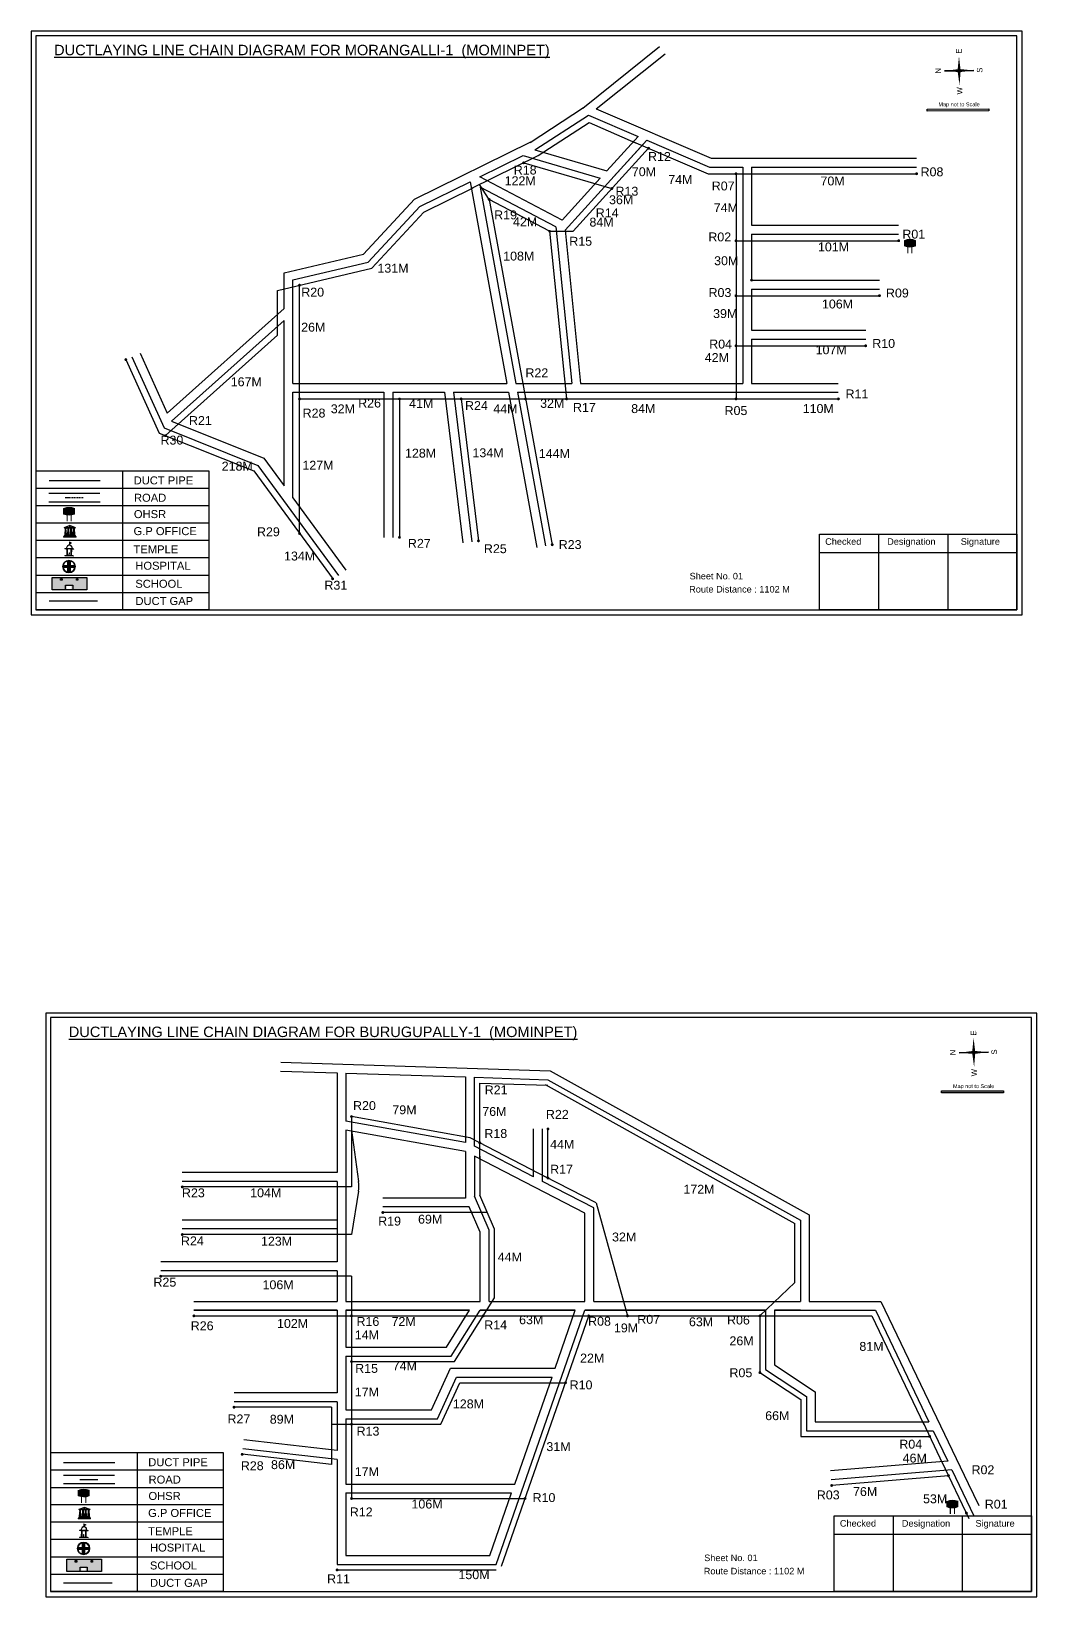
# Model space of a CAD drawing. Header units: inches. Extents: x 13 to 2552, y -2100 to 535.
# Drawn here: x 1649 to 2552, y -2100 to -693 of the extents above; entities that cross this region are included whole.
import ezdxf

# ---------------------------------------------------------------- set-up
doc = ezdxf.new("R2010")
doc.units = ezdxf.units.IN
doc.header["$MEASUREMENT"] = 0
doc.linetypes.add('DASHEDX2', pattern=[1.5, 1, -0.5])
for name, color, linetype in [('LANDMARK', 7, 'Continuous'), ('OHT', 7, 'Continuous'), ('pipe line', 5, 'Continuous')]:
    doc.layers.add(name, color=color, linetype=linetype)
doc.styles.get("Standard").update_dxf_attribs({"font": 'arial.ttf'})

# ---------------------------------------------------------------- blocks, each defined once
blk = doc.blocks.new('OHT')
at = {"linetype": 'Continuous', "lineweight": 0, "true_color": 0x0ffffc}
blk.add_hatch(color=4, dxfattribs=at).paths.add_polyline_path([(0.01, 1), (0, 1, 0.101323), (-0.4, 0.92), (-0.4, 0.52, 0.194075), (0.4, 0.52), (0.4, 0.92, 0.097877)])
at = {"color": 4, "linetype": 'Continuous', "lineweight": 0, "true_color": 0x0ffffc, "flags": 128}
for points in [[(-0.4, 0.52), (-0.4, 0.92)], [(0.4, 0.52), (0.4, 0.92)]]:
    blk.add_lwpolyline(points, dxfattribs=at)
at = {"color": 4, "linetype": 'Continuous', "lineweight": 0, "true_color": 0x0ffffc, "const_width": 0.075, "flags": 128}
for points in [[(-0.15, 0), (-0.15, 0.48)], [(0.15, 0), (0.15, 0.47)]]:
    blk.add_lwpolyline(points, dxfattribs=at)
at = {"color": 4, "linetype": 'Continuous', "lineweight": 0, "true_color": 0x0ffffc}
for centre, radius, start, end in [((0.01, -0.02), 1.02, 67.3109, 113.4711), ((0, 1.51), 1.07, 247.7682, 291.7007)]:
    blk.add_arc(centre, radius, start, end, dxfattribs=at)
blk = doc.blocks.new('Government_Office')
at = {"linetype": 'Continuous', "lineweight": 0, "true_color": 0xff0000}
for points in [[(-0.5, 0.05), (0.5, 0.05), (0.5, 0), (-0.5, 0)], [(-0.45, 0.08), (-0.45, 0.12), (0.45, 0.12), (0.45, 0.08)], [(-0.4, 0.14), (-0.4, 0.18), (0.4, 0.18), (0.4, 0.14)]]:
    blk.add_hatch(color=1, dxfattribs=at).paths.add_polyline_path(points)
h = blk.add_hatch(color=1, dxfattribs=at)
h.paths.add_polyline_path([(0.44, 0.72), (0.45, 0.75), (0, 0.93), (-0.45, 0.75), (-0.44, 0.72)])
h.paths.add_polyline_path([(0.36, 0.75), (-0.36, 0.75), (0, 0.9)], flags=16)
h.paths.add_polyline_path([(0, 0.78, -1), (0, 0.87, -1)], flags=0)
h = blk.add_hatch(color=1, dxfattribs=at)
edge = h.paths.add_edge_path()
edge.add_line((-0.27, 0.2), (-0.3, 0.68))
edge.add_line((-0.3, 0.68), (-0.29, 0.68))
edge.add_arc((-0.28, 0.69), 0.0176, 225.304, 441.5659)
edge.add_line((-0.28, 0.7), (-0.39, 0.7))
edge.add_arc((-0.39, 0.69), 0.0176, 98.4341, 314.696)
edge.add_line((-0.38, 0.68), (-0.37, 0.68))
edge.add_line((-0.37, 0.68), (-0.4, 0.2))
edge.add_line((-0.4, 0.2), (-0.27, 0.2))
h = blk.add_hatch(color=1, dxfattribs=at)
edge = h.paths.add_edge_path()
edge.add_line((-0.05, 0.2), (-0.07, 0.68))
edge.add_line((-0.07, 0.68), (-0.07, 0.68))
edge.add_arc((-0.05, 0.69), 0.0176, 225.304, 441.5659)
edge.add_line((-0.05, 0.7), (-0.17, 0.7))
edge.add_arc((-0.17, 0.69), 0.0176, 98.4341, 314.696)
edge.add_line((-0.16, 0.68), (-0.15, 0.68))
edge.add_line((-0.15, 0.68), (-0.18, 0.2))
edge.add_line((-0.18, 0.2), (-0.05, 0.2))
h = blk.add_hatch(color=1, dxfattribs=at)
edge = h.paths.add_edge_path()
edge.add_arc((0, 0.83), 0.0467, 90, 270)
edge.add_arc((0, 0.83), 0.0467, 270, 450)
h = blk.add_hatch(color=1, dxfattribs=at)
edge = h.paths.add_edge_path()
edge.add_line((0.18, 0.2), (0.15, 0.68))
edge.add_line((0.15, 0.68), (0.16, 0.68))
edge.add_arc((0.17, 0.69), 0.0176, 225.304, 441.5659)
edge.add_line((0.17, 0.7), (0.05, 0.7))
edge.add_arc((0.05, 0.69), 0.0176, 98.4341, 314.696)
edge.add_line((0.07, 0.68), (0.07, 0.68))
edge.add_line((0.07, 0.68), (0.05, 0.2))
edge.add_line((0.05, 0.2), (0.18, 0.2))
h = blk.add_hatch(color=1, dxfattribs=at)
edge = h.paths.add_edge_path()
edge.add_line((0.4, 0.2), (0.37, 0.68))
edge.add_line((0.37, 0.68), (0.38, 0.68))
edge.add_arc((0.39, 0.69), 0.0176, 225.304, 441.5659)
edge.add_line((0.4, 0.7), (0.28, 0.7))
edge.add_arc((0.28, 0.69), 0.0176, 98.4341, 314.696)
edge.add_line((0.29, 0.68), (0.3, 0.68))
edge.add_line((0.3, 0.68), (0.27, 0.2))
edge.add_line((0.27, 0.2), (0.4, 0.2))
at = {"color": 1, "linetype": 'Continuous', "lineweight": 0, "true_color": 0xff0000, "flags": 128}
for points in [[(-0.5, 0.05), (0.5, 0.05), (0.5, 0), (-0.5, 0)], [(-0.45, 0.75), (-0.44, 0.72), (0.44, 0.72), (0.45, 0.75), (0, 0.93)], [(-0.45, 0.08), (-0.45, 0.12), (0.45, 0.12), (0.45, 0.08)], [(-0.4, 0.14), (-0.4, 0.18), (0.4, 0.18), (0.4, 0.14)], [(-0.36, 0.75), (0.36, 0.75), (0, 0.9)]]:
    blk.add_lwpolyline(points, close=True, dxfattribs=at)
for points in [[(-0.27, 0.2), (-0.3, 0.68), (-0.29, 0.68, 1.379694), (-0.28, 0.7), (-0.39, 0.7, 1.379694), (-0.38, 0.68), (-0.37, 0.68), (-0.4, 0.2)], [(-0.05, 0.2), (-0.07, 0.68), (-0.07, 0.68, 1.379694), (-0.05, 0.7), (-0.17, 0.7, 1.379694), (-0.16, 0.68), (-0.15, 0.68), (-0.18, 0.2)], [(0, 0.87, 1), (0, 0.78, 1)], [(0.18, 0.2), (0.15, 0.68), (0.16, 0.68, 1.379694), (0.17, 0.7), (0.05, 0.7, 1.379694), (0.07, 0.68), (0.07, 0.68), (0.05, 0.2)], [(0.4, 0.2), (0.37, 0.68), (0.38, 0.68, 1.379694), (0.4, 0.7), (0.28, 0.7, 1.379694), (0.29, 0.68), (0.3, 0.68), (0.27, 0.2)]]:
    blk.add_lwpolyline(points, format="xyb", close=True, dxfattribs=at)
blk = doc.blocks.new('Temple')
at = {"linetype": 'Continuous', "lineweight": 0, "true_color": 0xff0000}
h = blk.add_hatch(color=1, dxfattribs=at)
edge = h.paths.add_edge_path()
edge.add_line((0.17, 0.49), (0.22, 0.49))
edge.add_line((0.22, 0.49), (0.22, 0.5))
edge.add_line((0.22, 0.5), (0.31, 0.5))
edge.add_line((0.31, 0.5), (0.31, 0.53))
edge.add_line((0.31, 0.53), (0.26, 0.53))
edge.add_line((0.26, 0.53), (0.26, 0.54))
edge.add_line((0.26, 0.54), (0.2, 0.54))
edge.add_spline(control_points=[(0.2, 0.54), (0.2, 0.59), (0.19, 0.64), (0.14, 0.74), (0.09, 0.79), (0.03, 0.8), (0.02, 0.81), (0.01, 0.81)], knot_values=[4.712389, 4.712389, 4.712389, 4.712389, 5.278166, 5.278166, 6.117402, 6.117402, 6.223801, 6.223801, 6.223801, 6.223801], degree=3, periodic=0)
edge.add_line((0.01, 0.81), (0.01, 0.79))
edge.add_line((0.01, 0.79), (-0.01, 0.79))
edge.add_line((-0.01, 0.79), (-0.01, 0.81))
edge.add_spline(control_points=[(-0.01, 0.81), (-0.05, 0.8), (-0.1, 0.78), (-0.17, 0.7), (-0.2, 0.63), (-0.2, 0.55), (-0.2, 0.55), (-0.2, 0.54)], knot_values=[6.343965, 6.343965, 6.343965, 6.343965, 6.956638, 6.956638, 7.795874, 7.795874, 7.853982, 7.853982, 7.853982, 7.853982], degree=3, periodic=0)
edge.add_line((-0.2, 0.54), (-0.26, 0.54))
edge.add_line((-0.26, 0.54), (-0.26, 0.53))
edge.add_line((-0.26, 0.53), (-0.31, 0.53))
edge.add_line((-0.31, 0.53), (-0.31, 0.5))
edge.add_line((-0.31, 0.5), (-0.22, 0.5))
edge.add_line((-0.22, 0.5), (-0.22, 0.49))
edge.add_line((-0.22, 0.49), (-0.17, 0.49))
edge.add_line((-0.17, 0.49), (-0.17, 0.07))
edge.add_arc((-0.2, 0.07), 0.03, -90, 0, ccw=False)
edge.add_line((-0.2, 0.04), (-0.26, 0.04))
edge.add_line((-0.26, 0.04), (-0.26, 0.03))
edge.add_line((-0.26, 0.03), (-0.31, 0.03))
edge.add_line((-0.31, 0.03), (-0.31, 0))
edge.add_line((-0.31, 0), (0.31, 0))
edge.add_line((0.31, 0), (0.31, 0.03))
edge.add_line((0.31, 0.03), (0.26, 0.03))
edge.add_line((0.26, 0.03), (0.26, 0.04))
edge.add_line((0.26, 0.04), (0.2, 0.04))
edge.add_arc((0.2, 0.07), 0.03, 180, 270, ccw=False)
edge.add_line((0.17, 0.07), (0.17, 0.49))
h.paths.add_polyline_path([(0.12, 0.07, -0.414214), (0.1, 0.04), (0.05, 0.04), (0.05, 0.03), (-0.05, 0.03), (-0.05, 0.04), (-0.1, 0.04, -0.414214), (-0.12, 0.07), (-0.12, 0.5), (0.12, 0.5)], flags=16)
edge = h.paths.add_edge_path(flags=16)
edge.add_ellipse((0, 0.54), major_axis=(0, 0.242), ratio=0.722808, start_angle=270, end_angle=450, ccw=False)
edge.add_line((0.17, 0.54), (-0.17, 0.54))
h.paths.add_polyline_path([(0.01, 0.23), (0.01, 0.07), (-0.01, 0.07), (-0.01, 0.23)], flags=0)
at = {"linetype": 'Continuous', "lineweight": 0, "true_color": 0xe66000}
blk.add_hatch(color=32, dxfattribs=at).paths.add_polyline_path([(-0.01, 1), (0.15, 0.93), (0, 0.85)])
at = {"linetype": 'Continuous', "lineweight": 0, "true_color": 0xff0000}
h = blk.add_hatch(color=1, dxfattribs=at)
edge = h.paths.add_edge_path()
edge.add_line((0.01, 0.86), (0, 0.85))
edge.add_line((0, 0.85), (0, 0.93))
edge.add_line((0, 0.93), (-0.01, 0.93))
edge.add_line((-0.01, 0.93), (-0.01, 0.81))
edge.add_spline(control_points=[(-0.01, 0.81), (0, 0.81), (0, 0.81), (0.01, 0.81)], knot_values=[6.223801, 6.223801, 6.223801, 6.223801, 6.343965, 6.343965, 6.343965, 6.343965], degree=3, periodic=0)
edge.add_line((0.01, 0.81), (0.01, 0.86))
h = blk.add_hatch(color=1, dxfattribs=at)
edge = h.paths.add_edge_path()
edge.add_line((0.01, 0.79), (0.01, 0.81))
edge.add_spline(control_points=[(0.01, 0.81), (0, 0.81), (0, 0.81), (-0.01, 0.81)], knot_values=[6.223801, 6.223801, 6.223801, 6.223801, 6.343965, 6.343965, 6.343965, 6.343965], degree=3, periodic=0)
edge.add_line((-0.01, 0.81), (-0.01, 0.79))
edge.add_line((-0.01, 0.79), (0.01, 0.79))
at = {"color": 1, "linetype": 'Continuous', "lineweight": 0, "true_color": 0xff0000, "flags": 128}
blk.add_lwpolyline([(0.2, 0.54), (0.26, 0.54), (0.26, 0.53), (0.31, 0.53), (0.31, 0.5), (0.22, 0.5), (0.22, 0.49), (0.17, 0.49), (0.17, 0.07, 0.414214), (0.2, 0.04), (0.26, 0.04), (0.26, 0.03), (0.31, 0.03), (0.31, 0), (-0.31, 0), (-0.31, 0.03), (-0.26, 0.03), (-0.26, 0.04), (-0.2, 0.04, 0.414214), (-0.17, 0.07), (-0.17, 0.49), (-0.22, 0.49), (-0.22, 0.5), (-0.31, 0.5), (-0.31, 0.53), (-0.26, 0.53), (-0.26, 0.54), (-0.2, 0.54)], format="xyb", dxfattribs=at)
blk.add_lwpolyline([(-0.17, 0.54), (0.17, 0.54)], dxfattribs=at)
blk.add_lwpolyline([(0.12, 0.5), (0.12, 0.07, -0.414214), (0.1, 0.04), (0.05, 0.04), (0.05, 0.03), (-0.05, 0.03), (-0.05, 0.04), (-0.1, 0.04, -0.414214), (-0.12, 0.07), (-0.12, 0.5)], format="xyb", close=True, dxfattribs=at)
at = {"color": 32, "linetype": 'Continuous', "lineweight": 0, "true_color": 0xe66000, "flags": 128}
blk.add_lwpolyline([(-0.01, 1), (0.15, 0.93), (0, 0.85), (-0.01, 1)], dxfattribs=at)
at = {"color": 1, "linetype": 'Continuous', "lineweight": 0, "true_color": 0xff0000, "flags": 128}
for points in [[(0.01, 0.93), (-0.01, 0.93), (-0.01, 0.79), (0.01, 0.79)], [(0.01, 0.23), (-0.01, 0.23), (-0.01, 0.07), (0.01, 0.07)]]:
    blk.add_lwpolyline(points, close=True, dxfattribs=at)
at = {"color": 1, "linetype": 'Continuous', "lineweight": 0, "true_color": 0xff0000}
blk.add_ellipse((0, 0.54), major_axis=(0, 0.242), ratio=0.722808, start_param=4.712389, end_param=7.853982, dxfattribs=at)
blk.add_open_spline([(0.2, 0.54), (0.2, 0.59), (0.19, 0.64), (0.14, 0.74), (0.09, 0.79), (-0.02, 0.82), (-0.08, 0.79), (-0.17, 0.7), (-0.2, 0.63), (-0.2, 0.55), (-0.2, 0.55), (-0.2, 0.54)], degree=3, knots=[4.712389, 4.712389, 4.712389, 4.712389, 5.278166, 5.278166, 6.117402, 6.117402, 6.956638, 6.956638, 7.795874, 7.795874, 7.853982, 7.853982, 7.853982, 7.853982], dxfattribs=at)
blk = doc.blocks.new('*U10')
at = {"color": 0, "linetype": 'DASHEDX2', "transparency": 16777216}
blk.add_line((-8.2, 0), (8, 0), dxfattribs=at)
blk = doc.blocks.new('Hospital')
at = {"linetype": 'Continuous', "lineweight": 0, "true_color": 0x000000}
h = blk.add_hatch(color=18, dxfattribs=at)
h.paths.add_polyline_path([(-0.5, 0, 1), (0.5, 0, 1)])
h.paths.add_polyline_path([(0.45, 0, -1), (-0.45, 0, -1)], flags=16)
at = {"linetype": 'Continuous', "true_color": 0xff0000}
blk.add_hatch(color=1, dxfattribs=at).paths.add_polyline_path([(-0.39, 0.08), (-0.08, 0.08), (-0.08, 0.39), (0.08, 0.39), (0.08, 0.08), (0.39, 0.08), (0.39, -0.08), (0.08, -0.08), (0.08, -0.39), (-0.08, -0.39), (-0.08, -0.08), (-0.39, -0.08)])
at = {"color": 1, "linetype": 'Continuous', "true_color": 0xff0000, "flags": 128}
blk.add_lwpolyline([(-0.39, 0.08), (-0.08, 0.08), (-0.08, 0.39), (0.08, 0.39), (0.08, 0.08), (0.39, 0.08), (0.39, -0.08), (0.08, -0.08), (0.08, -0.39), (-0.08, -0.39), (-0.08, -0.08), (-0.39, -0.08)], close=True, dxfattribs=at)
at = {"color": 18, "linetype": 'Continuous', "lineweight": 0, "true_color": 0x000000}
for radius in [0.5, 0.446]:
    blk.add_circle((0, 0), radius, dxfattribs=at)
blk = doc.blocks.new('*U12')
at = {"color": 0, "linetype": 'DASHEDX2', "transparency": 16777216}
blk.add_line((-8.2, 0), (8, 0), dxfattribs=at)

msp = doc.modelspace()

# ---------------------------------------------------------------- hatches: boundary and pattern name
at = {"true_color": 0x0093dd}
h = msp.add_hatch(color=142, dxfattribs=at)
h.dxf.hatch_style = 1
h.paths.add_polyline_path([(2453.3, -763.1), (2453.3, -764.9), (2508.8, -764.8), (2508.8, -763)])
at = {"ltscale": 0.5}
h = msp.add_hatch(color=5, dxfattribs=at)
h.dxf.hatch_style = 1
h.paths.add_polyline_path([(2204.5, -798.3, 1), (2201.8, -798.3, 1)])
h = msp.add_hatch(color=5, dxfattribs=at)
h.dxf.hatch_style = 1
h.paths.add_polyline_path([(2092.2, -811.4, 1), (2089.5, -811.4, 1)])
h = msp.add_hatch(color=5, dxfattribs=at)
h.dxf.hatch_style = 1
h.paths.add_polyline_path([(2283, -821.2, 1), (2280.3, -821.2, 1)])
h = msp.add_hatch(color=5, dxfattribs=at)
h.dxf.hatch_style = 1
h.paths.add_polyline_path([(2445.3, -821.2, 1), (2442.6, -821.2, 1)])
h = msp.add_hatch(color=5, dxfattribs=at)
h.dxf.hatch_style = 1
h.paths.add_polyline_path([(2061.2, -844.3, 1), (2058.5, -844.3, 1)])
h = msp.add_hatch(color=5, dxfattribs=at)
h.dxf.hatch_style = 1
h.paths.add_polyline_path([(2171.5, -834.5, 1), (2168.8, -834.5, 1)])
h = msp.add_hatch(color=5, dxfattribs=at)
h.dxf.hatch_style = 1
h.paths.add_polyline_path([(2115.5, -872.9, 1), (2112.9, -872.9, 1)])
h = msp.add_hatch(color=5, dxfattribs=at)
h.dxf.hatch_style = 1
h.paths.add_polyline_path([(2283, -881.4, 1), (2280.3, -881.4, 1)])
h = msp.add_hatch(color=5, dxfattribs=at)
h.dxf.hatch_style = 1
h.paths.add_polyline_path([(2429.2, -881.4, 1), (2426.5, -881.4, 1)])
h = msp.add_hatch(color=5, dxfattribs=at)
h.dxf.hatch_style = 1
h.paths.add_polyline_path([(1890.9, -921.3, 1), (1888.2, -921.3, 1)])
h = msp.add_hatch(color=5, dxfattribs=at)
h.dxf.hatch_style = 1
h.paths.add_polyline_path([(2297, -916.8, 1), (2294.3, -916.8, 1)])
h = msp.add_hatch(color=5, dxfattribs=at)
h.dxf.hatch_style = 1
h.paths.add_polyline_path([(2283, -930.8, 1), (2280.3, -930.8, 1)])
h = msp.add_hatch(color=5, dxfattribs=at)
h.dxf.hatch_style = 1
h.paths.add_polyline_path([(2411.9, -930.8, 1), (2409.2, -930.8, 1)])
h = msp.add_hatch(color=5, dxfattribs=at)
h.dxf.hatch_style = 1
h.paths.add_polyline_path([(2283, -975.8, 1), (2280.3, -975.8, 1)])
h = msp.add_hatch(color=5, dxfattribs=at)
h.dxf.hatch_style = 1
h.paths.add_polyline_path([(2399.5, -975.8, 1), (2396.8, -975.8, 1)])
h = msp.add_hatch(color=5, dxfattribs=at)
h.dxf.hatch_style = 1
h.paths.add_polyline_path([(1734.8, -988.3, 1), (1732.1, -988.3, 1)])
h = msp.add_hatch(color=5, dxfattribs=at)
h.dxf.hatch_style = 1
h.paths.add_polyline_path([(1890.9, -1023.6, 1), (1888.2, -1023.6, 1)])
h = msp.add_hatch(color=5, dxfattribs=at)
h.dxf.hatch_style = 1
h.paths.add_polyline_path([(1980.6, -1023.6, 1), (1978, -1023.6, 1)])
h = msp.add_hatch(color=5, dxfattribs=at)
h.dxf.hatch_style = 1
h.paths.add_polyline_path([(2036, -1023.6, 1), (2033.3, -1023.6, 1)])
h = msp.add_hatch(color=5, dxfattribs=at)
h.dxf.hatch_style = 1
h.paths.add_polyline_path([(2093.9, -1023.6, 1), (2091.2, -1023.6, 1)])
h = msp.add_hatch(color=5, dxfattribs=at)
h.dxf.hatch_style = 1
h.paths.add_polyline_path([(2130.8, -1023.6, 1), (2128.1, -1023.6, 1)])
h = msp.add_hatch(color=5, dxfattribs=at)
h.dxf.hatch_style = 1
h.paths.add_polyline_path([(2283, -1023.6, 1), (2280.3, -1023.6, 1)])
h = msp.add_hatch(color=5, dxfattribs=at)
h.dxf.hatch_style = 1
h.paths.add_polyline_path([(2375, -1023.6, 1), (2372.3, -1023.6, 1)])
h = msp.add_hatch(color=5, dxfattribs=at)
h.dxf.hatch_style = 1
h.paths.add_polyline_path([(1770.4, -1056.6, 1), (1767.7, -1056.6, 1)])
h = msp.add_hatch(color=5, dxfattribs=at)
h.dxf.hatch_style = 1
h.paths.add_polyline_path([(1890.9, -1144.5, 1), (1888.2, -1144.5, 1)])
h = msp.add_hatch(color=5, dxfattribs=at)
h.dxf.hatch_style = 1
h.paths.add_polyline_path([(1980.6, -1148, 1), (1978, -1148, 1)])
h = msp.add_hatch(color=5, dxfattribs=at)
h.dxf.hatch_style = 1
h.paths.add_polyline_path([(2051.6, -1151.2, 1), (2048.9, -1151.2, 1)])
h = msp.add_hatch(color=5, dxfattribs=at)
h.dxf.hatch_style = 1
h.paths.add_polyline_path([(2117.9, -1154.6, 1), (2115.2, -1154.6, 1)])
at = {"true_color": 0xc8c92d}
h = msp.add_hatch(color=52, dxfattribs=at)
h.dxf.hatch_style = 1
h.paths.add_polyline_path([(1673.5, -1184), (1667.3, -1184), (1667.3, -1195.1), (1673.5, -1195.1)])
h.paths.add_polyline_path([(1698.4, -1184), (1692.2, -1184), (1692.2, -1195.1), (1698.4, -1195.1)])
at = {"true_color": 0x293189}
h = msp.add_hatch(color=177, dxfattribs=at)
h.dxf.hatch_style = 1
h.paths.add_polyline_path([(1692.2, -1184), (1673.5, -1184), (1673.5, -1195.1), (1680.5, -1195.1), (1680.5, -1191.5), (1684.4, -1191.5), (1684.4, -1195.1), (1692.2, -1195.1)])
h.paths.add_polyline_path([(1676.2, -1186.5), (1674.8, -1186.5), (1674.8, -1185.2), (1676.2, -1185.2)], flags=16)
h.paths.add_polyline_path([(1689.1, -1186.5), (1689.1, -1185.2), (1690.4, -1185.2), (1690.4, -1186.5)], flags=16)
at = {"ltscale": 0.5}
h = msp.add_hatch(color=5, dxfattribs=at)
h.dxf.hatch_style = 1
h.paths.add_polyline_path([(1920.6, -1185.3, 1), (1917.9, -1185.3, 1)])
at = {"true_color": 0x0093dd}
h = msp.add_hatch(color=142, dxfattribs=at)
h.dxf.hatch_style = 1
h.paths.add_polyline_path([(2466.4, -1645.5), (2466.4, -1647.3), (2521.9, -1647.2), (2521.9, -1645.3)])
at = {"ltscale": 0.5}
h = msp.add_hatch(color=5, dxfattribs=at)
h.dxf.hatch_style = 1
h.paths.add_polyline_path([(1937.6, -1668.6, 1), (1934.9, -1668.6, 1)])
h = msp.add_hatch(color=5, dxfattribs=at)
h.dxf.hatch_style = 1
h.paths.add_polyline_path([(2114.1, -1679.7, 1), (2111.4, -1679.7, 1)])
h = msp.add_hatch(color=5, dxfattribs=at)
h.dxf.hatch_style = 1
h.paths.add_polyline_path([(2052.9, -1692.2, 1), (2050.2, -1692.2, 1)])
h = msp.add_hatch(color=5, dxfattribs=at)
h.dxf.hatch_style = 1
h.paths.add_polyline_path([(1785.5, -1731.8, 1), (1782.8, -1731.8, 1)])
h = msp.add_hatch(color=5, dxfattribs=at)
h.dxf.hatch_style = 1
h.paths.add_polyline_path([(2114.1, -1723.8, 1), (2111.4, -1723.8, 1)])
h = msp.add_hatch(color=5, dxfattribs=at)
h.dxf.hatch_style = 1
h.paths.add_polyline_path([(1965.7, -1754.8, 1), (1963, -1754.8, 1)])
h = msp.add_hatch(color=5, dxfattribs=at)
h.dxf.hatch_style = 1
h.paths.add_polyline_path([(1785.5, -1774.6, 1), (1782.8, -1774.6, 1)])
h = msp.add_hatch(color=5, dxfattribs=at)
h.dxf.hatch_style = 1
h.paths.add_polyline_path([(1766.2, -1812.1, 1), (1763.5, -1812.1, 1)])
h = msp.add_hatch(color=5, dxfattribs=at)
h.dxf.hatch_style = 1
h.paths.add_polyline_path([(1796, -1847.7, 1), (1793.3, -1847.7, 1)])
h = msp.add_hatch(color=5, dxfattribs=at)
h.dxf.hatch_style = 1
h.paths.add_polyline_path([(1937.6, -1847.7, 1), (1934.9, -1847.7, 1)])
h = msp.add_hatch(color=5, dxfattribs=at)
h.dxf.hatch_style = 1
h.paths.add_polyline_path([(2055.9, -1847.7, 1), (2053.2, -1847.7, 1)])
h = msp.add_hatch(color=5, dxfattribs=at)
h.dxf.hatch_style = 1
h.paths.add_polyline_path([(2150.7, -1847.7, 1), (2148, -1847.7, 1)])
h = msp.add_hatch(color=5, dxfattribs=at)
h.dxf.hatch_style = 1
h.paths.add_polyline_path([(2185.5, -1847.7, 1), (2182.8, -1847.7, 1)])
h = msp.add_hatch(color=5, dxfattribs=at)
h.dxf.hatch_style = 1
h.paths.add_polyline_path([(2304.5, -1847.7, 1), (2301.8, -1847.7, 1)])
h = msp.add_hatch(color=5, dxfattribs=at)
h.dxf.hatch_style = 1
h.paths.add_polyline_path([(1937.6, -1888.8, 1), (1934.9, -1888.8, 1)])
h = msp.add_hatch(color=5, dxfattribs=at)
h.dxf.hatch_style = 1
h.paths.add_polyline_path([(2304.5, -1898.6, 1), (2301.8, -1898.6, 1)])
h = msp.add_hatch(color=5, dxfattribs=at)
h.dxf.hatch_style = 1
h.paths.add_polyline_path([(2129.8, -1907.8, 1), (2127.1, -1907.8, 1)])
h = msp.add_hatch(color=5, dxfattribs=at)
h.dxf.hatch_style = 1
h.paths.add_polyline_path([(1832, -1929.8, 1), (1829.3, -1929.8, 1)])
h = msp.add_hatch(color=5, dxfattribs=at)
h.dxf.hatch_style = 1
h.paths.add_polyline_path([(1937.6, -1945.1, 1), (1934.9, -1945.1, 1)])
h = msp.add_hatch(color=5, dxfattribs=at)
h.dxf.hatch_style = 1
h.paths.add_polyline_path([(2457, -1956, 1), (2454.3, -1956, 1)])
h = msp.add_hatch(color=5, dxfattribs=at)
h.dxf.hatch_style = 1
h.paths.add_polyline_path([(1839.4, -1972.1, 1), (1836.7, -1972.1, 1)])
h = msp.add_hatch(color=5, dxfattribs=at)
h.dxf.hatch_style = 1
h.paths.add_polyline_path([(2473.9, -1991.3, 1), (2471.2, -1991.3, 1)])
h = msp.add_hatch(color=5, dxfattribs=at)
h.dxf.hatch_style = 1
h.paths.add_polyline_path([(1937.6, -2011.8, 1), (1934.9, -2011.8, 1)])
h = msp.add_hatch(color=5, dxfattribs=at)
h.dxf.hatch_style = 1
h.paths.add_polyline_path([(2093.5, -2011.8, 1), (2090.8, -2011.8, 1)])
h = msp.add_hatch(color=5, dxfattribs=at)
h.dxf.hatch_style = 1
h.paths.add_polyline_path([(2369, -2000.1, 1), (2366.3, -2000.1, 1)])
h = msp.add_hatch(color=5, dxfattribs=at)
h.dxf.hatch_style = 1
h.paths.add_polyline_path([(2490, -2024.9, 1), (2487.3, -2024.9, 1)])
at = {"true_color": 0xc8c92d}
h = msp.add_hatch(color=52, dxfattribs=at)
h.dxf.hatch_style = 1
h.paths.add_polyline_path([(1686.6, -2066.4), (1680.5, -2066.4), (1680.5, -2077.5), (1686.6, -2077.5)])
h.paths.add_polyline_path([(1711.5, -2066.4), (1705.3, -2066.4), (1705.3, -2077.5), (1711.5, -2077.5)])
at = {"true_color": 0x293189}
h = msp.add_hatch(color=177, dxfattribs=at)
h.dxf.hatch_style = 1
h.paths.add_polyline_path([(1705.3, -2066.4), (1686.6, -2066.4), (1686.6, -2077.5), (1693.6, -2077.5), (1693.6, -2073.8), (1697.5, -2073.8), (1697.5, -2077.5), (1705.3, -2077.5)])
h.paths.add_polyline_path([(1689.3, -2068.9), (1687.9, -2068.9), (1687.9, -2067.6), (1689.3, -2067.6)], flags=16)
h.paths.add_polyline_path([(1702.2, -2068.9), (1702.2, -2067.6), (1703.5, -2067.6), (1703.5, -2068.9)], flags=16)
at = {"ltscale": 0.5}
h = msp.add_hatch(color=5, dxfattribs=at)
h.dxf.hatch_style = 1
h.paths.add_polyline_path([(1924.6, -2076, 1), (1921.9, -2076, 1)])

# ---------------------------------------------------------------- linework, layer by layer
for p, q in [((2144, -762.3), (2213, -707)), ((2156.1, -762.9), (2218, -713.3)), ((2495.4, -728.4), (2469.1, -728.8)), ((2469.1, -728.8), (2495.4, -728.4)), ((2495.4, -728.4), (2469.1, -728.8)), ((2482.3, -728.6), (2495.4, -728.4)), ((2096.6, -793), (2144.6, -761.8)), ((2100.9, -799.7), (2149, -768.5)), ((2149, -768.5), (2193.8, -787.7)), ((2156.1, -762.9), (2259.5, -807.2)), ((2193.8, -787.7), (2165.7, -818.6)), ((1992.8, -844.2), (2097.4, -792.5)), ((2100.9, -799.7), (2165.7, -818.6)), ((2201.6, -791.1), (2128.2, -871.8)), ((2199.7, -793.1), (2171.6, -824)), ((2201.6, -791.1), (2257.9, -815.2)), ((2051.6, -824.1), (2090.3, -804.9)), ((2090.3, -804.9), (2159.7, -825.2)), ((2257.9, -815.2), (2287.7, -815.2)), ((2259.5, -807.2), (2443.9, -807.2)), ((2287.7, -815.2), (2287.7, -1009.6)), ((2295.7, -815.2), (2295.7, -867.4)), ((2295.7, -815.2), (2443.9, -815.2)), ((1997.7, -850.7), (2042.7, -828.5)), ((2042.7, -828.5), (2075.8, -1009.6)), ((2125.4, -862.9), (2051.6, -824.1)), ((2159.7, -825.2), (2125.4, -862.9)), ((2119.8, -869), (2051.7, -833.2)), ((2051.7, -833.2), (2083.9, -1009.6)), ((1947, -893.5), (1992.8, -844.2)), ((1951.2, -900.8), (1997.7, -850.7)), ((2119.8, -869), (2134.1, -1009.6)), ((2128.2, -871.8), (2142.1, -1009.6)), ((2295.7, -867.4), (2427.8, -867.4)), ((2295.7, -875.4), (2427.8, -875.4)), ((2295.7, -875.4), (2295.7, -916.8)), ((1875.6, -910.2), (1947, -893.5)), ((1875.6, -942.2), (1875.6, -910.2)), ((1883.6, -916.5), (1951.2, -900.8)), ((1883.6, -1009.6), (1883.6, -916.5)), ((1889.6, -1009.6), (1889.6, -921.3)), ((2295.7, -916.8), (2410.5, -916.8)), ((2295.7, -924.8), (2410.5, -924.8)), ((2295.7, -924.8), (2295.7, -961.8)), ((1770.6, -1036.4), (1875.6, -942.2)), ((1774.5, -1043.7), (1875.6, -953)), ((1875.6, -1101.7), (1875.6, -953)), ((2295.7, -961.8), (2398.2, -961.8)), ((2295.7, -969.8), (2398.2, -969.8)), ((2295.7, -969.8), (2295.7, -1009.6)), ((1746.2, -982.5), (1770.6, -1036.4)), ((1738.9, -985.8), (1767.8, -1049.7)), ((1875.6, -1005.5), (1875.6, -1001.6)), ((1883.6, -1009.6), (2075.8, -1009.6)), ((2083.9, -1009.6), (2134.1, -1009.6)), ((2142.1, -1009.6), (2287.7, -1009.6)), ((2295.7, -1009.6), (2373.6, -1009.6)), ((1883.6, -1112.6), (1883.6, -1017.6)), ((1883.6, -1017.6), (1965.3, -1017.6)), ((1965.3, -1017.6), (1965.3, -1148)), ((1973.3, -1017.6), (1973.3, -1148)), ((1973.3, -1017.6), (2019.8, -1017.6)), ((2019.8, -1017.6), (2036.3, -1152.9)), ((2027.8, -1017.6), (2044.3, -1152)), ((2027.8, -1017.6), (2077.3, -1017.6)), ((2077.3, -1017.6), (2102.7, -1157.1)), ((2085.4, -1017.6), (2110.6, -1155.6)), ((2085.4, -1017.6), (2373.6, -1017.6)), ((1767.8, -1049.7), (1852.2, -1083.4)), ((1774.5, -1043.7), (1857.3, -1076.8)), ((1857.3, -1076.8), (1875.6, -1101.7)), ((1652.7, -1088.6), (1652.7, -1211.8)), ((1730.4, -1088.6), (1730.4, -1213)), ((1852.2, -1083.4), (1924.6, -1182.2)), ((1808.2, -1104.1), (1652.7, -1104.1)), ((1664.3, -1108.4), (1710.2, -1108.4)), ((1808.2, -1119.7), (1652.7, -1119.7)), ((1664.3, -1116), (1710.4, -1116)), ((1883.6, -1112.6), (1931, -1177.4)), ((1808.2, -1135.2), (1652.7, -1135.2)), ((1808.2, -1150.8), (1652.7, -1150.8)), ((1808.2, -1166.3), (1652.7, -1166.3)), ((1652.7, -1181.9), (1808.2, -1181.9)), ((1652.7, -1197.5), (1808.2, -1197.5)), ((1652.7, -1211.8), (1652.7, -1213)), ((1652.7, -1212), (1652.7, -1213)), ((1808.2, -1213), (1652.7, -1213)), ((2508.5, -1610.7), (2482.2, -1611.2)), ((2482.2, -1611.2), (2508.5, -1610.7)), ((2508.5, -1610.7), (2482.2, -1611.2)), ((2495.4, -1611), (2508.5, -1610.7)), ((1872.5, -1627.7), (1923.2, -1629.3)), ((1872.8, -1619.7), (2114.8, -1627.4)), ((1923.2, -1629.3), (1923.2, -1718.8)), ((1931.2, -1629.5), (1931.2, -1672.8)), ((1931.2, -1629.5), (2038.6, -1633)), ((2114.8, -1627.4), (2347.5, -1756.9)), ((2038.6, -1633), (2038.6, -1692)), ((2046.4, -1638.2), (2046.6, -1638.3)), ((2046.6, -1695.2), (2046.6, -1633.2)), ((2046.6, -1633.2), (2112.7, -1635.4)), ((2112.7, -1635.4), (2339.5, -1761.6)), ((2038.6, -1692), (1931.2, -1672.8)), ((2038.6, -1700.1), (1931.2, -1680.9)), ((1931.2, -1680.9), (1931.2, -1834.7)), ((2099.7, -1722.7), (2099.7, -1679.7)), ((2107.7, -1726.8), (2107.7, -1679.7)), ((2038.6, -1700.1), (2038.6, -1741.8)), ((2099.7, -1722.7), (2046.6, -1695.2)), ((2145.8, -1755.5), (2046.6, -1704.2)), ((2046.6, -1704.2), (2046.6, -1740.1)), ((1923.2, -1718.8), (1784.2, -1718.8)), ((1923.2, -1726.8), (1784.2, -1726.8)), ((1923.2, -1726.8), (1923.2, -1799.1)), ((2153.8, -1750.6), (2107.7, -1726.8)), ((2038.6, -1741.8), (1964.4, -1741.8)), ((2059.8, -1770.8), (2046.6, -1740.1)), ((2042, -1749.8), (1964.4, -1749.8)), ((2051.8, -1772.4), (2042, -1749.8)), ((2145.8, -1834.7), (2145.8, -1755.5)), ((2153.8, -1834.7), (2153.8, -1750.6)), ((2347.5, -1756.9), (2347.5, -1834.7)), ((1923.2, -1761.6), (1784.2, -1761.6)), ((1923.2, -1769.6), (1784.2, -1769.6)), ((2051.8, -1834.7), (2051.8, -1772.4)), ((2059.8, -1834.7), (2059.8, -1770.8)), ((2339.5, -1761.6), (2339.5, -1834.7)), ((1923.2, -1799.1), (1764.9, -1799.1)), ((1923.2, -1807.1), (1764.9, -1807.1)), ((1923.2, -1807.1), (1923.2, -1834.7)), ((1794.7, -1834.7), (1923.2, -1834.7)), ((1794.7, -1842.7), (1923.2, -1842.7)), ((1923.2, -1842.7), (1794.7, -1842.7)), ((1923.2, -1842.7), (1923.2, -1916.8)), ((1931.2, -1834.7), (2051.8, -1834.7)), ((1931.2, -1842.7), (2042.3, -1842.7)), ((1931.2, -1842.7), (1931.2, -1875.8)), ((2042.3, -1842.7), (1931.2, -1842.7)), ((2021.5, -1875.8), (2042.3, -1842.7)), ((2025.9, -1883.8), (2051.8, -1842.7)), ((2051.8, -1842.7), (2137.3, -1842.7)), ((2137.3, -1842.7), (2051.8, -1842.7)), ((2059.8, -1834.7), (2145.8, -1834.7)), ((2066.3, -2071), (2145.8, -1842.7)), ((2119.2, -1894.8), (2137.3, -1842.7)), ((2145.8, -1842.7), (2308.2, -1842.7)), ((2308.2, -1842.7), (2145.8, -1842.7)), ((2153.8, -1834.7), (2339.5, -1834.7)), ((2308.2, -1842.7), (2308.2, -1895.9)), ((2339.5, -1842.7), (2316.2, -1842.7)), ((2316.2, -1842.7), (2316.2, -1891.6)), ((2316.2, -1842.7), (2339.5, -1842.7)), ((2339.5, -1842.7), (2406.9, -1842.7)), ((2347.5, -1834.7), (2411.9, -1834.7)), ((2406.9, -1842.7), (2454.9, -1943)), ((2411.9, -1834.7), (2490.2, -1998.2)), ((1931.2, -1875.8), (2021.5, -1875.8)), ((1931.2, -1883.8), (2025.9, -1883.8)), ((1931.2, -1883.8), (1931.2, -1932.1)), ((2008.2, -1932.1), (2025.3, -1894.8)), ((2025.3, -1894.8), (2119.2, -1894.8)), ((2308.2, -1895.9), (2344.9, -1920.2)), ((2316.2, -1891.6), (2352.9, -1915.9)), ((2013.4, -1940.1), (2030.4, -1902.8)), ((2030.4, -1902.8), (2116.4, -1902.8)), ((2082.9, -1998.8), (2116.4, -1902.8)), ((1923.2, -1916.8), (1830.7, -1916.8)), ((1923.2, -1924.8), (1830.7, -1924.8)), ((1923.2, -1924.8), (1923.2, -1968.7)), ((2344.9, -1920.2), (2344.9, -1951)), ((2352.9, -1915.9), (2352.9, -1943)), ((1931.2, -1932.1), (2008.2, -1932.1)), ((1931.2, -1940.1), (2013.4, -1940.1)), ((1931.2, -1940.1), (1931.2, -1998.8)), ((2344.9, -1951), (2458.8, -1951)), ((2352.9, -1943), (2454.9, -1943)), ((2458.8, -1951), (2471.9, -1978.3)), ((1923.2, -1976.8), (1838.6, -1967.1)), ((1923.2, -1968.7), (1839.5, -1959.2)), ((1665.8, -1970.9), (1665.8, -2094.2)), ((1743.6, -1970.9), (1743.6, -2095.4)), ((1923.2, -1976.8), (1923.2, -2071)), ((2471.9, -1978.3), (2366.6, -1987.1)), ((1821.3, -1986.5), (1665.8, -1986.5)), ((1677.4, -1990.8), (1723.3, -1990.8)), ((2475.6, -1986), (2367.3, -1995.1)), ((2475.6, -1986), (2495.4, -2027.5)), ((1821.3, -2002.1), (1665.8, -2002.1)), ((1677.4, -1998.3), (1723.6, -1998.3)), ((1931.2, -1998.8), (2082.9, -1998.8)), ((1931.2, -2006.8), (2080.1, -2006.8)), ((1931.2, -2006.8), (1931.2, -2063)), ((2060.6, -2063), (2080.1, -2006.8)), ((2091.4, -1998.8), (2091.4, -1998.8)), ((2490.2, -1998.2), (2499.7, -2018)), ((1821.3, -2017.6), (1665.8, -2017.6)), ((1821.3, -2033.2), (1665.8, -2033.2)), ((1821.3, -2048.7), (1665.8, -2048.7)), ((1665.8, -2064.3), (1821.3, -2064.3)), ((1931.2, -2063), (2060.6, -2063)), ((1665.8, -2079.8), (1821.3, -2079.8)), ((1923.2, -2071), (2066.3, -2071)), ((1665.8, -2094.2), (1665.8, -2095.4)), ((1665.8, -2094.4), (1665.8, -2095.4)), ((1821.3, -2095.4), (1665.8, -2095.4))]:
    msp.add_line(p, q)
at = {"color": 1}
for p, q in [((2469.1, -728.8), (2482.2, -728.6)), ((2482.2, -1611.2), (2495.4, -1611))]:
    msp.add_line(p, q, dxfattribs=at)
at = {"color": 242, "true_color": 0xcd2027}
for p, q in [((2409.7, -1145.2), (2409.7, -1213)), ((2471.9, -1145.2), (2471.9, -1213)), ((2356.8, -1161.6), (2534, -1161.6)), ((2422.8, -2027.5), (2422.8, -2095.4)), ((2485, -2027.5), (2485, -2095.4)), ((2369.9, -2044), (2547.1, -2044))]:
    msp.add_line(p, q, dxfattribs=at)
for points in [[(1648.5, -693.2), (1648.5, -1217.7), (2538.7, -1217.7), (2538.7, -693.2)], [(1652.7, -697.2), (1652.7, -1213), (2534, -1213), (2534, -697.2)], [(1698.4, -1184), (1698.4, -1195.1), (1667.3, -1195.1), (1667.3, -1184)], [(1676.2, -1185.2), (1676.2, -1186.5), (1674.8, -1186.5), (1674.8, -1185.2)], [(1689.1, -1186.5), (1689.1, -1185.2), (1690.4, -1185.2), (1690.4, -1186.5)], [(1661.7, -1575.6), (1661.7, -2100.1), (2551.8, -2100.1), (2551.8, -1575.6)], [(1665.8, -1579.6), (1665.8, -2095.4), (2547.1, -2095.4), (2547.1, -1579.6)], [(1711.5, -2066.4), (1711.5, -2077.5), (1680.5, -2077.5), (1680.5, -2066.4)], [(1689.3, -2067.6), (1689.3, -2068.9), (1687.9, -2068.9), (1687.9, -2067.6)], [(1702.2, -2068.9), (1702.2, -2067.6), (1703.5, -2067.6), (1703.5, -2068.9)]]:
    msp.add_lwpolyline(points, close=True)
at = {"color": 142, "true_color": 0x0093dd}
for points in [[(2508.8, -764.8), (2453.3, -764.9), (2453.3, -763.1), (2508.8, -763), (2508.8, -764.8)], [(2522, -1647.2), (2466.4, -1647.3), (2466.4, -1645.5), (2521.9, -1645.3), (2521.9, -1647.2)]]:
    msp.add_lwpolyline(points, dxfattribs=at)
for points in [[(1808.2, -1213), (1808.2, -1088.6), (1652.7, -1088.6)], [(1679.2, -1195.1), (1679.2, -1191), (1685.7, -1191), (1685.7, -1195.1)], [(1821.3, -2095.4), (1821.3, -1970.9), (1665.8, -1970.9)], [(1692.3, -2077.5), (1692.3, -2073.4), (1698.8, -2073.4), (1698.8, -2077.5)]]:
    msp.add_lwpolyline(points)
at = {"color": 242, "true_color": 0xcd2027}
for points in [[(2534, -1213), (2356.8, -1213), (2356.8, -1145.2), (2534, -1145.2)], [(2547.1, -2095.4), (2369.9, -2095.4), (2369.9, -2027.5), (2547.1, -2027.5)]]:
    msp.add_lwpolyline(points, close=True, dxfattribs=at)
for points in [[(2483.5, -728.6), (2480.7, -728.6), (2482, -715.5)], [(2483.5, -728.6), (2480.7, -728.6), (2482, -715.5)], [(2483.5, -728.6), (2480.7, -728.6), (2482.5, -741.8)], [(2483.5, -728.6), (2480.7, -728.6), (2482.5, -741.8)], [(2482.3, -729.9), (2482.2, -727.1), (2495.4, -728.4)], [(2482.3, -729.9), (2482.2, -727.1), (2495.4, -728.4)], [(2496.7, -1610.9), (2493.8, -1611), (2495.1, -1597.8)], [(2496.7, -1610.9), (2493.8, -1611), (2495.1, -1597.8)], [(2496.7, -1610.9), (2493.8, -1611), (2495.6, -1624.1)], [(2496.7, -1610.9), (2493.8, -1611), (2495.6, -1624.1)], [(2495.4, -1612.3), (2495.3, -1609.5), (2508.5, -1610.7)], [(2495.4, -1612.3), (2495.3, -1609.5), (2508.5, -1610.7)]]:
    msp.add_solid(points)
at = {"color": 1}
for points in [[(2482.3, -729.9), (2482.2, -727.1), (2469.1, -728.8)], [(2482.3, -729.9), (2482.2, -727.1), (2469.1, -728.8)], [(2495.4, -1612.3), (2495.3, -1609.5), (2482.2, -1611.2)], [(2495.4, -1612.3), (2495.3, -1609.5), (2482.2, -1611.2)]]:
    msp.add_solid(points, dxfattribs=at)
at = {"layer": 'OHT', "color": 5}
for p, q in [((1664.5, -1097), (1710.4, -1097)), ((1677.6, -1979.4), (1723.5, -1979.4))]:
    msp.add_line(p, q, dxfattribs=at)
at = {"layer": 'OHT', "color": 1}
for p, q in [((1664.5, -1205.2), (1708.1, -1205.2)), ((1677.6, -2087.6), (1721.2, -2087.6))]:
    msp.add_line(p, q, dxfattribs=at)
at = {"layer": 'pipe line'}
for p, q in [((2103.9, -804.9), (2149.6, -775.3)), ((2149.6, -775.3), (2191.5, -793.3)), ((2203.2, -798.3), (2135.3, -872.9)), ((2189.6, -792.4), (2256.6, -821.2)), ((2043.8, -834.6), (2103.9, -804.9)), ((2090.9, -811.4), (2170.2, -834.5)), ((2256.6, -821.2), (2295.7, -821.2)), ((2281.7, -821.2), (2281.7, -1023.6)), ((2295.7, -821.2), (2443.9, -821.2)), ((2001.3, -855.6), (2045.4, -833.8)), ((2059.8, -844.3), (2051.3, -830.9)), ((1954.4, -906.2), (2001.3, -855.6)), ((2059.8, -844.3), (2090, -1009.6)), ((2114.2, -872.9), (2059.8, -844.3)), ((2114.2, -872.9), (2129.5, -1023.6)), ((2114.2, -872.9), (2135.3, -872.9)), ((2281.7, -881.4), (2427.8, -881.4)), ((1869.6, -926), (1954.4, -906.2)), ((1869.6, -966.4), (1869.6, -926)), ((2281.7, -930.8), (2410.5, -930.8)), ((1769.1, -1056.6), (1869.6, -966.4)), ((2281.7, -975.8), (2398.2, -975.8)), ((1733.4, -988.3), (1763.4, -1054.4)), ((1889.6, -1144.5), (1889.6, -1009.6)), ((2090, -1009.6), (2116.5, -1154.6)), ((1889.6, -1023.6), (1965.3, -1023.6)), ((1965.3, -1023.6), (2028.6, -1023.6)), ((1979.3, -1023.6), (1979.3, -1148)), ((2027.8, -1023.6), (2077.3, -1023.6)), ((2034.6, -1023.6), (2373.6, -1023.6)), ((2034.6, -1023.6), (2050.2, -1151.2)), ((1763.4, -1054.4), (1848.4, -1088.3)), ((1848.4, -1088.3), (1919.8, -1185.7)), ((2051.6, -1706.8), (2051.6, -1638.4)), ((2051.6, -1638.4), (2112.5, -1640.4)), ((2110.2, -1639.7), (2334.5, -1764.6)), ((1936.2, -1668.6), (1936.2, -1731.8)), ((2042.8, -1687.6), (1936.2, -1668.6)), ((1936.2, -1680.9), (1942.5, -1726.9)), ((2112.7, -1723.8), (2042.8, -1687.6)), ((2112.7, -1723.8), (2112.7, -1679.7)), ((2051.6, -1704.2), (2051.6, -1739.1)), ((2156.1, -1746.2), (2110, -1722.4)), ((1936.2, -1731.8), (1784.2, -1731.8)), ((1942.4, -1735.6), (1936.2, -1774.6)), ((2064.8, -1769.7), (2051.6, -1739.1)), ((2058.3, -1754.8), (1964.4, -1754.8)), ((2156.1, -1746.2), (2184.1, -1847.7)), ((2064.8, -1831.4), (2064.8, -1769.7)), ((2334.5, -1817.6), (2334.5, -1764.6)), ((1936.2, -1774.6), (1784.2, -1774.6)), ((1936.2, -1812.1), (1764.9, -1812.1)), ((1936.2, -1812.1), (1936.2, -1834.7)), ((2303.2, -1847.7), (2334.5, -1817.6)), ((1936.2, -1834.7), (1936.2, -1875.8)), ((2028.7, -1888.8), (2064.8, -1831.4)), ((1794.7, -1847.7), (1923.2, -1847.7)), ((1923.2, -1847.7), (2054.5, -1847.7)), ((2051.8, -1847.7), (2137.3, -1847.7)), ((2071, -2072.6), (2149.3, -1847.7)), ((2135.6, -1847.7), (2308.2, -1847.7)), ((2303.2, -1847.7), (2303.2, -1898.6)), ((2308.2, -1847.7), (2339.5, -1847.7)), ((2339.5, -1847.7), (2403.7, -1847.7)), ((2403.7, -1847.7), (2450.4, -1945.2)), ((1936.2, -1875.8), (1936.2, -1932.1)), ((1936.2, -1888.8), (2028.7, -1888.8)), ((2303.2, -1898.6), (2339.9, -1922.9)), ((2016.6, -1945.1), (2033.6, -1907.8)), ((2033.6, -1907.8), (2128.4, -1907.8)), ((2339.9, -1922.9), (2339.9, -1956)), ((1918.2, -1929.8), (1830.7, -1929.8)), ((1918.2, -1929.8), (1918.2, -1981.2)), ((1936.2, -1932.1), (1936.2, -2011.8)), ((1918.2, -1945.1), (2016.6, -1945.1)), ((2449.4, -1943), (2467.3, -1980.5)), ((2339.9, -1956), (2455.6, -1956)), ((1918.2, -1981.2), (1838, -1972.1)), ((2466.5, -1978.8), (2490.9, -2029.7)), ((2472.5, -1991.3), (2367.7, -2000.1)), ((1936.2, -2011.8), (2092.2, -2011.8)), ((1923.2, -2076), (2066.3, -2076))]:
    msp.add_line(p, q, dxfattribs=at)
msp.add_arc((1912.8, -1730.9), 30, 351.0033, 7.7698, dxfattribs=at)

# ---------------------------------------------------------------- block references
at = {"linetype": 'DASHEDX2'}
for name, p in [('*U10', (1687.3, -1112.2)), ('*U12', (1700.4, -1994.6))]:
    msp.add_blockref(name, p, dxfattribs=at)
at = {"layer": 'LANDMARK'}
for name, p, xscale, yscale, zscale in [('Government_Office', (1683.1, -1147.7), 11.32114773247135, 11.32114773247135, 11.32114773247135), ('Hospital', (1682.4, -1174.3), 11.41772014427468, 11.41772014427468, 11.41772014427468), ('Government_Office', (1696.2, -2030), 11.32114773247135, 11.32114773247135, 11.32114773247135), ('Hospital', (1695.5, -2056.7), 11.41772014427468, 11.41772014427468, 11.41772014427468)]:
    msp.add_blockref(name, p, dxfattribs=dict(at, xscale=xscale, yscale=yscale, zscale=zscale))
at = {"layer": 'LANDMARK', "xscale": 12.62452535729322, "yscale": 12.62452535729322, "zscale": 12.62452535729322, "rotation": 358.3713438591284}
for p in [(1682.5, -1164.8), (1695.6, -2047.1)]:
    msp.add_blockref('Temple', p, dxfattribs=at)
at = {"layer": 'OHT', "xscale": 12.45189723782068, "yscale": 12.45189723782068, "zscale": 12.45189723782068}
for p in [(2437.9, -892.6), (1682.5, -1133.5), (1695.6, -2015.9), (2476.1, -2025.8)]:
    msp.add_blockref('OHT', p, dxfattribs=at)

# ---------------------------------------------------------------- texts
at = {"color": 242, "true_color": 0xcd2027}
for s, p in [('%%UDUCTLAYING LINE CHAIN DIAGRAM FOR MORANGALLI-1  (MOMINPET)', (1669, -714.7)), ('%%UDUCTLAYING LINE CHAIN DIAGRAM FOR BURUGUPALLY-1  (MOMINPET)', (1682.2, -1597.1))]:
    msp.add_text(s, height=9.375, dxfattribs=at).set_placement(p)
for s, p in [('E', (2484.4, -713.3)), ('N', (2465.8, -731.1)), ('S', (2503.1, -730.4)), ('W', (2485.1, -749.9)), ('E', (2497.5, -1595.7)), ('N', (2478.9, -1613.5)), ('S', (2516.2, -1612.8)), ('W', (2498.2, -1632.3))]:
    msp.add_text(s, height=4.95, rotation=91.0063).set_placement(p)
for s, height, p in [('Map not to Scale', 3.542, (2463.5, -760.6)), ('R12', 8, (2202.6, -809.7)), ('R18', 8, (2082, -821.9)), ('70M', 8, (2188.1, -823.4)), ('R08', 8, (2447.5, -823.5)), ('122M', 8, (2073.8, -831.5)), ('74M', 8, (2220.8, -830.4)), ('R07', 8, (2259.9, -836.2)), ('70M', 8, (2357.6, -831.7)), ('36M', 8, (2167.6, -848.6)), ('R13', 8, (2173.4, -840.9)), ('R19', 8, (2064.4, -862.2)), ('R14', 8, (2155.7, -860.4)), ('74M', 8, (2261.7, -855.7)), ('42M', 8, (2081.3, -868.4)), ('84M', 8, (2150, -868.7)), ('R01', 8, (2431.1, -879.5)), ('R15', 8, (2131.9, -885.9)), ('R02', 8, (2256.8, -882)), ('101M', 8, (2355.3, -891)), ('108M', 8, (2072.5, -899.2)), ('30M', 8, (2262, -903.4)), ('131M', 8, (1959.5, -910.1)), ('R20', 8, (1891.1, -931.6)), ('R03', 8, (2257, -932)), ('R09', 8, (2416.4, -932.4)), ('106M', 8, (2358.9, -942.3)), ('26M', 8, (1891, -963.1)), ('39M', 8, (2261.1, -950.9)), ('R04', 8, (2257.6, -978.3)), ('R10', 8, (2404.1, -977.7)), ('42M', 8, (2253.6, -990.4)), ('107M', 8, (2353.2, -983.4)), ('R22', 8, (2092.5, -1004.1)), ('167M', 8, (1827.7, -1012.2)), ('R26', 8, (1942.2, -1031.3)), ('41M', 8, (1988, -1031.7)), ('R24', 8, (2038.2, -1033.6)), ('32M', 8, (2105.7, -1031.6)), ('R11', 8, (2380.1, -1023.1)), ('R21', 8, (1790.2, -1047)), ('R28', 8, (1892.3, -1040.3)), ('32M', 8, (1917.6, -1036.5)), ('44M', 8, (2063.6, -1036.5)), ('R17', 8, (2135.2, -1035.2)), ('84M', 8, (2187.5, -1036.3)), ('R05', 8, (2271.4, -1038.1)), ('110M', 8, (2341.6, -1036.3)), ('R30', 8, (1764.6, -1064.6)), ('128M', 8, (1984.3, -1076.3)), ('134M', 8, (2044.9, -1076)), ('144M', 8, (2104.5, -1076.7)), ('218M', 8, (1819.6, -1088)), ('127M', 8, (1892.1, -1087.2)), ('DUCT PIPE', 7.18, (1740.5, -1100.4)), ('ROAD ', 7.18, (1740.8, -1116)), ('OHSR', 7.18, (1740.7, -1130.7)), ('G.P OFFICE', 7.18, (1740.4, -1146)), ('R29', 8, (1851.3, -1147)), ('R27', 8, (1986.9, -1157.4)), ('R23', 8, (2122.4, -1158.5)), ('Checked', 5.89, (2361.8, -1154.7)), ('Designation', 5.886, (2417.5, -1154.7)), ('Signature', 5.89, (2483.6, -1154.7)), ('TEMPLE', 7.18, (1740.4, -1162.4)), ('134M', 8, (1875.6, -1168.8)), ('R25', 8, (2055.2, -1162.2)), ('HOSPITAL', 7.18, (1742, -1177.1)), ('Sheet No. 01', 5.886, (2240, -1185.8)), ('SCHOOL', 7.18, (1742, -1193.3)), ('R31', 8, (1911.9, -1195)), ('Route Distance : 1102 M', 5.886, (2239.6, -1197.6)), ('DUCT GAP', 7.18, (1742.1, -1208.8)), ('R21', 8, (2055.9, -1648.6)), ('Map not to Scale', 3.542, (2476.6, -1643)), ('R20', 8, (1937.6, -1662.7)), ('79M', 8, (1972.9, -1666.5)), ('76M', 8, (2053.7, -1668)), ('R22', 8, (2110.9, -1670.6)), ('R18', 8, (2055.6, -1687.8)), ('44M', 8, (2114.7, -1697.5)), ('R17', 8, (2114.7, -1719.9)), ('172M', 8, (2234.4, -1737.9)), ('R23', 8, (1783.9, -1741.1)), ('104M', 8, (1845.2, -1741.1)), ('R19', 8, (1960.2, -1766.5)), ('69M', 8, (1996, -1764.8)), ('R24', 8, (1783, -1784.3)), ('123M', 8, (1854.9, -1784.6)), ('32M', 8, (2170.3, -1780.8)), ('44M', 8, (2067.6, -1798.8)), ('R25', 8, (1758.3, -1821.4)), ('106M', 8, (1856.3, -1823.7)), ('R26', 8, (1791.8, -1860.6)), ('102M', 8, (1869.3, -1858.5)), ('R16', 8, (1940.7, -1856.7)), ('72M', 8, (1972.2, -1856.7)), ('R14', 8, (2055.5, -1859.8)), ('63M', 8, (2086.8, -1855.2)), ('R08', 8, (2148.8, -1856.5)), ('19M', 8, (2172, -1862.5)), ('R07', 8, (2193, -1854.8)), ('63M', 8, (2239.4, -1857)), ('R06', 8, (2273.6, -1855.4)), ('14M', 8, (1939.2, -1868.8)), ('26M', 8, (2275.8, -1874.1)), ('81M', 8, (2392.5, -1879.1)), ('22M', 8, (2141.6, -1889.6)), ('R15', 8, (1939.5, -1898.9)), ('74M', 8, (1973.2, -1896.7)), ('R05', 8, (2275.8, -1902.8)), ('17M', 8, (1939.2, -1920.1)), ('R10', 8, (2132.2, -1913.7)), ('128M', 8, (2027.3, -1930.8)), ('R27', 8, (1824.8, -1944.3)), ('89M', 8, (1862.8, -1944.6)), ('66M', 8, (2307.9, -1941.4)), ('R13', 8, (1940.8, -1955.3)), ('31M', 8, (2111.3, -1969.2)), ('R04', 8, (2428.4, -1967)), ('DUCT PIPE', 7.18, (1753.6, -1982.8)), ('R28', 8, (1836.8, -1986.4)), ('86M', 8, (1863.9, -1985.4)), ('46M', 8, (2431.4, -1979.5)), ('R02', 8, (2493.3, -1990)), ('ROAD ', 7.18, (1753.9, -1998.4)), ('17M', 8, (1939.1, -1991.7)), ('OHSR', 7.18, (1753.8, -2013.1)), ('R10', 8, (2098.9, -2015)), ('R03', 8, (2354.3, -2012.6)), ('76M', 8, (2386.8, -2009.6)), ('53M', 8, (2449.7, -2016.1)), ('G.P OFFICE', 7.18, (1753.5, -2028.4)), ('R12', 8, (1934.7, -2027.9)), ('106M', 8, (1990.1, -2020.8)), ('R01', 8, (2505.2, -2020.9)), ('TEMPLE', 7.18, (1753.5, -2044.8)), ('Checked', 5.89, (2375, -2037.1)), ('Designation', 5.886, (2430.7, -2037.1)), ('Signature', 5.89, (2496.8, -2037.1)), ('HOSPITAL', 7.18, (1755.2, -2059.5)), ('Sheet No. 01', 5.886, (2253.1, -2068.1)), ('SCHOOL', 7.18, (1755.1, -2075.6)), ('R11', 8, (1914.3, -2088)), ('150M', 8, (2032.3, -2084.3)), ('Route Distance : 1102 M', 5.886, (2252.7, -2080)), ('DUCT GAP', 7.18, (1755.2, -2091.2))]:
    msp.add_text(s, height=height).set_placement(p)

doc.saveas('drawing.dxf')
